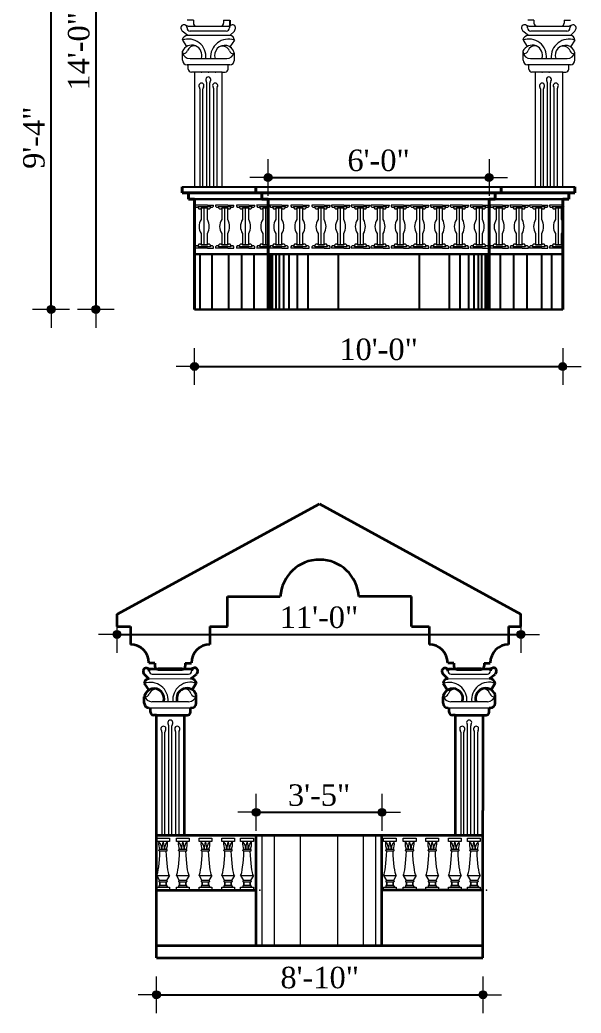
# Model space of a CAD drawing. Header units: inches. Extents: x 244 to 65245, y -2247 to 11745.
# Drawn here: x 63066 to 63248.9, y 9207.6 to 9531.5 of the extents above; entities that cross this region are included whole.
import ezdxf

# ---------------------------------------------------------------- set-up
doc = ezdxf.new("R2010")
doc.units = ezdxf.units.IN
doc.header["$MEASUREMENT"] = 0
for name, color, linetype, lineweight in [('CORNICE', 150, 'Continuous', 9), ('DIMENSION', 115, 'Continuous', 15), ('DOOR & WIN', 11, 'Continuous', 25), ('DOOR ELEVATION', 21, 'Continuous', 15), ('ele-.45', 6, 'Continuous', 40), ('ELEVATION', 30, 'Continuous', 35), ('ELVN- 0.3', 6, 'Continuous', 30), ('hatch', 12, 'Continuous', 9), ('RAILING', 213, 'Continuous', 9), ('WALL', 32, 'Continuous', 50), ('WINDOW ELEVATION', 5, 'Continuous', 18)]:
    doc.layers.add(name, color=color, linetype=linetype, lineweight=lineweight)
doc.layers.add('pillar', color=1, linetype='Continuous')
doc.styles.add('7 INCH', font='times.ttf', dxfattribs={"height": 7})
doc.dimstyles.new('7 INCH', dxfattribs={"dimscale": 0, "dimtxt": 7, "dimasz": 1, "dimexe": 2, "dimexo": 9, "dimgap": 2, "dimtad": 1, "dimdec": 0, "dimzin": 3, "dimdsep": 46, "dimlunit": 4, "dimtxsty": '7 INCH', "dimblk": 'DIM', "dimcen": 3, "dimdle": 3, "dimse1": 1, "dimse2": 1, "dimclrd": 256, "dimclre": 256, "dimclrt": 7, "dimadec": 1, "dimazin": 2, "dimtfac": 1, "dimtdec": 0, "dimtix": 1, "dimtofl": 0, "dimtmove": 2, "dimatfit": 3, "dimldrblk": 'DIM', "dimfxl": 2, "dimfrac": 2, "dimtolj": 2, "dimtzin": 0, "dimarcsym": 0})

# ---------------------------------------------------------------- blocks, each defined once
blk = doc.blocks.new('wP')
at = {"layer": 'hatch', "color": 9, "lineweight": 9}
for p, q in [((0, 9.25), (-4, 9.25)), ((-4, 9.25), (-4, 9.25)), ((-3, 8.75), (1, 8.75)), ((-3, 8.75), (-3, 8.75)), ((-3, 8.75), (-3, 8.75)), ((0, 8.25), (-2, 8.25)), ((-2, 8.25), (-2, 8.25)), ((-1, -3.75), (-1, 8.25)), ((0, 9.25), (2, 9.25)), ((0, 8.25), (0, 8.25)), ((1, 8.75), (1, 8.75)), ((1, 8.75), (1, 8.75)), ((2, 9.25), (2, 9.25)), ((-4, -4.75), (-4, -4.75)), ((0, -4.75), (-4, -4.75)), ((-3, -4.25), (1, -4.25)), ((-3, -4.25), (-3, -4.25)), ((-3, -4.25), (-3, -4.25)), ((-2, -3.75), (-2, -3.75)), ((0, -3.75), (-2, -3.75)), ((0, -3.75), (0, -3.75)), ((0, -4.75), (2, -4.75)), ((1, -4.25), (1, -4.25)), ((1, -4.25), (1, -4.25)), ((2, -4.75), (2, -4.75))]:
    blk.add_line(p, q, dxfattribs=at)
for points in [[(0, 4.5), (0, 8.25), (-2, 8.25), (-2, 4.5)], [(-2, 0), (-2, -3.75), (0, -3.75), (0, 0)]]:
    blk.add_lwpolyline(points, dxfattribs=at)
for centre, radius, start, end in [((-3.47, 9.06), 0.562, 159.61, 327.2599), ((-2.47, 8.56), 0.562, 159.61, 327.2599), ((0.47, 8.56), 0.562, 212.7401, 20.39), ((1.47, 9.06), 0.562, 212.7401, 20.39), ((1.39, 2.25), 4.07, 146.3974, 213.6026), ((-3.91, 2.25), 4.51, 330.0568, 29.9432), ((-3.47, -4.55), 0.562, 32.7401, 200.39), ((-2.47, -4.05), 0.562, 32.7401, 200.39), ((0.47, -4.05), 0.562, 339.61, 147.2599), ((1.47, -4.55), 0.562, 339.61, 147.2599)]:
    blk.add_arc(centre, radius, start, end, dxfattribs=at)
blk = doc.blocks.new('DIM')
at = {"layer": 'DIMENSION'}
h = blk.add_hatch(color=256, dxfattribs=at)
h.paths.add_polyline_path([(0, 1.28), (0, 0), (1.28, 0, 0.414214)])
h.paths.add_polyline_path([(1.28, 0), (0, 0), (0, -1.28, 0.414214)])
h.paths.add_polyline_path([(0, 0), (-1.28, 0, 0.414214), (0, -1.28)])
h.paths.add_polyline_path([(0, 1.28, 0.414214), (-1.28, 0), (0, 0)])
for p, q in [((0, 6), (0, -6)), ((-6, 0), (6, 0))]:
    blk.add_line(p, q, dxfattribs=at)
blk.add_circle((0, 0), 1.28, dxfattribs=at)
blk = doc.blocks.new('*D280')
at = {"layer": 'Defpoints', "color": 0, "lineweight": -2, "ltscale": 2, "transparency": 16777216}
for p in [(63122.94, 9437.05), (63242.93, 9437.05), (63242.93, 9418.43)]:
    blk.add_point(p, dxfattribs=at)
at = {"layer": 'DIMENSION', "lineweight": -2, "ltscale": 2, "transparency": 16777216}
blk.add_line((63123.94, 9418.43), (63241.93, 9418.43), dxfattribs=at)
at = {"layer": 'DIMENSION', "lineweight": -2, "ltscale": 2, "transparency": 16777216, "rotation": 180}
blk.add_blockref('DIM', (63122.94, 9418.43), dxfattribs=at)
at = {"layer": 'DIMENSION', "lineweight": -2, "ltscale": 2, "transparency": 16777216}
blk.add_blockref('DIM', (63242.93, 9418.43), dxfattribs=at)
at = {"layer": 'DIMENSION', "color": 7, "ltscale": 2, "transparency": 16777216, "insert": (63182.94, 9423.99), "char_height": 7, "attachment_point": 5, "style": '7 INCH'}
blk.add_mtext('\\A2;10\'-0"', dxfattribs=at)
blk = doc.blocks.new('*D282')
at = {"layer": 'Defpoints', "color": 0, "lineweight": -2, "ltscale": 2, "transparency": 16777216}
for p in [(63183.49, 9605.42), (63090.81, 9437.05), (63122.94, 9437.05)]:
    blk.add_point(p, dxfattribs=at)
at = {"layer": 'DIMENSION', "lineweight": -2, "ltscale": 2, "transparency": 16777216}
blk.add_line((63090.81, 9604.42), (63090.81, 9438.05), dxfattribs=at)
for p, rotation in [((63090.81, 9605.42), 90), ((63090.81, 9437.05), 270)]:
    blk.add_blockref('DIM', p, dxfattribs=dict(at, rotation=rotation))
at = {"layer": 'DIMENSION', "color": 7, "ltscale": 2, "transparency": 16777216, "insert": (63085.25, 9521.23), "char_height": 7, "attachment_point": 5, "rotation": 90, "style": '7 INCH'}
blk.add_mtext('\\A2;14\'-0"', dxfattribs=at)
blk = doc.blocks.new('*D283')
at = {"layer": 'Defpoints', "color": 0, "lineweight": -2, "ltscale": 2, "transparency": 16777216}
for p in [(63076.2, 9549.05), (63114.58, 9549.05), (63122.94, 9437.05)]:
    blk.add_point(p, dxfattribs=at)
at = {"layer": 'DIMENSION', "lineweight": -2, "ltscale": 2, "transparency": 16777216}
blk.add_line((63076.2, 9438.05), (63076.2, 9548.05), dxfattribs=at)
for p, rotation in [((63076.2, 9549.05), 90), ((63076.2, 9437.05), 270)]:
    blk.add_blockref('DIM', p, dxfattribs=dict(at, rotation=rotation))
at = {"layer": 'DIMENSION', "color": 7, "ltscale": 2, "transparency": 16777216, "insert": (63070.63, 9493.05), "char_height": 7, "attachment_point": 5, "rotation": 90, "style": '7 INCH'}
blk.add_mtext('\\A2;9\'-4"', dxfattribs=at)
blk = doc.blocks.new('R2')
at = {"layer": 'RAILING'}
for p, q in [((-2.09, 15.93), (-2.09, 17)), ((-2.09, 17), (2.09, 17)), ((2.09, 17), (2.09, 15.93)), ((2.09, 15.93), (-2.09, 15.93)), ((-1.36, 15.63), (-1.36, 15.93)), ((-1.36, 13.01), (-1.36, 13.12)), ((1.15, 13.33), (-1.15, 13.33)), ((1.36, 15.63), (1.36, 15.93)), ((1.36, 13.01), (1.36, 13.12)), ((1.15, 12.8), (-1.15, 12.8)), ((-2.09, 4.78), (-1.15, 3.2)), ((-2.09, 4.78), (2.09, 4.78)), ((2.09, 4.78), (1.15, 3.2)), ((-2.09, 1.07), (2.09, 1.07)), ((-2.09, 0), (-2.09, 1.07)), ((-2.09, 0), (2.09, 0)), ((-1.36, 2.99), (-1.36, 2.88)), ((-1.36, 1.38), (-1.36, 1.27)), ((1.15, 3.2), (-1.15, 3.2)), ((1.15, 3.2), (-1.15, 3.2)), ((1.15, 2.67), (-1.15, 2.67)), ((1.15, 1.59), (-1.15, 1.59)), ((1.15, 1.07), (-1.15, 1.07)), ((-1.04, 1.59), (-1.04, 2.67)), ((-1.04, 2.67), (-1.04, 1.59)), ((1.04, 1.59), (1.04, 2.67)), ((1.04, 2.67), (1.04, 1.59)), ((1.36, 2.99), (1.36, 2.88)), ((1.36, 1.38), (1.36, 1.27)), ((2.09, 1.07), (2.09, 0))]:
    blk.add_line(p, q, dxfattribs=at)
for centre, radius, start, end in [((2.85, 15.19), 4.32, 173.4577, 205.5425), ((-2.32, 14.17), 1.75, 15.2284, 59.8215), ((-1.15, 13.12), 0.209, 90, 180), ((-1.15, 13.01), 0.209, 180, 270), ((-5.5, 13.1), 5.11, 2.4876, 17.3368), ((4.29, 13.74), 4.71, 155.6375, 185.03), ((-4.29, 13.74), 4.71, 354.97, 24.3625), ((5.5, 13.1), 5.11, 162.6632, 177.5124), ((2.32, 14.17), 1.75, 120.1785, 164.7716), ((-2.85, 15.19), 4.32, 334.4575, 6.5423), ((1.15, 13.12), 0.209, 0, 90), ((1.15, 13.01), 0.209, 270, 0), ((-1.15, 2.99), 0.209, 90, 180), ((-1.15, 2.88), 0.209, 180, 270), ((-1.15, 1.38), 0.209, 90, 180), ((-1.15, 1.27), 0.209, 180, 270), ((1.15, 2.99), 0.209, 0, 90), ((1.15, 2.88), 0.209, 270, 0), ((1.15, 1.38), 0.209, 0, 90), ((1.15, 1.27), 0.209, 270, 0)]:
    blk.add_arc(centre, radius, start, end, dxfattribs=at)
for points in [[(-2.09, 4.78), (-1.62, 5.49), (-1.16, 9.08), (-1.04, 12.8)], [(2.09, 4.78), (1.62, 5.49), (1.16, 9.08), (1.04, 12.8)]]:
    blk.add_open_spline(points, degree=3, dxfattribs=at)
blk.add_point((4.17, 0), dxfattribs=at)
blk = doc.blocks.new('*D286')
at = {"layer": 'Defpoints', "color": 0, "lineweight": -2, "ltscale": 2, "transparency": 16777216}
for p in [(63110.54, 9225.62), (63216.95, 9225.62), (63216.95, 9213.56)]:
    blk.add_point(p, dxfattribs=at)
at = {"layer": 'DIMENSION', "lineweight": -2, "ltscale": 2, "transparency": 16777216}
blk.add_line((63111.54, 9213.56), (63215.95, 9213.56), dxfattribs=at)
at = {"layer": 'DIMENSION', "lineweight": -2, "ltscale": 2, "transparency": 16777216, "rotation": 180}
blk.add_blockref('DIM', (63110.54, 9213.56), dxfattribs=at)
at = {"layer": 'DIMENSION', "lineweight": -2, "ltscale": 2, "transparency": 16777216}
blk.add_blockref('DIM', (63216.95, 9213.56), dxfattribs=at)
at = {"layer": 'DIMENSION', "color": 7, "ltscale": 2, "transparency": 16777216, "insert": (63163.75, 9219.12), "char_height": 7, "attachment_point": 5, "style": '7 INCH'}
blk.add_mtext('\\A2;8\'-10"', dxfattribs=at)
blk = doc.blocks.new('*D290')
at = {"layer": 'Defpoints', "color": 0, "lineweight": -2, "ltscale": 2, "transparency": 16777216}
for p in [(63097.69, 9333.62), (63229.32, 9333.62), (63229.32, 9331.06)]:
    blk.add_point(p, dxfattribs=at)
at = {"layer": 'DIMENSION', "lineweight": -2, "ltscale": 2, "transparency": 16777216}
blk.add_line((63098.69, 9331.06), (63228.32, 9331.06), dxfattribs=at)
at = {"layer": 'DIMENSION', "lineweight": -2, "ltscale": 2, "transparency": 16777216, "rotation": 180}
blk.add_blockref('DIM', (63097.69, 9331.06), dxfattribs=at)
at = {"layer": 'DIMENSION', "lineweight": -2, "ltscale": 2, "transparency": 16777216}
blk.add_blockref('DIM', (63229.32, 9331.06), dxfattribs=at)
at = {"layer": 'DIMENSION', "color": 7, "ltscale": 2, "transparency": 16777216, "insert": (63163.5, 9336.62), "char_height": 7, "attachment_point": 5, "style": '7 INCH'}
blk.add_mtext('\\A2;11\'-0"', dxfattribs=at)
blk = doc.blocks.new('*D245')
at = {"layer": 'Defpoints', "color": 0, "lineweight": -2, "ltscale": 2, "transparency": 16777216}
for p in [(63184.04, 9273.06), (63143.04, 9229.62), (63184.04, 9229.62)]:
    blk.add_point(p, dxfattribs=at)
at = {"layer": 'DIMENSION', "lineweight": -2, "ltscale": 2, "transparency": 16777216}
blk.add_line((63144.04, 9273.06), (63183.04, 9273.06), dxfattribs=at)
at = {"layer": 'DIMENSION', "lineweight": -2, "ltscale": 2, "transparency": 16777216, "rotation": 180}
blk.add_blockref('DIM', (63143.04, 9273.06), dxfattribs=at)
at = {"layer": 'DIMENSION', "lineweight": -2, "ltscale": 2, "transparency": 16777216}
blk.add_blockref('DIM', (63184.04, 9273.06), dxfattribs=at)
at = {"layer": 'DIMENSION', "color": 7, "ltscale": 2, "transparency": 16777216, "insert": (63163.54, 9278.62), "char_height": 7, "attachment_point": 5, "style": '7 INCH'}
blk.add_mtext('\\A2;3\'-5"', dxfattribs=at)
blk = doc.blocks.new('*D246')
at = {"layer": 'Defpoints', "color": 0, "lineweight": -2, "ltscale": 2, "transparency": 16777216}
for p in [(63218.93, 9480.06), (63146.93, 9455.05), (63218.93, 9455.05)]:
    blk.add_point(p, dxfattribs=at)
at = {"layer": 'DIMENSION', "lineweight": -2, "ltscale": 2, "transparency": 16777216}
blk.add_line((63147.93, 9480.06), (63217.93, 9480.06), dxfattribs=at)
at = {"layer": 'DIMENSION', "lineweight": -2, "ltscale": 2, "transparency": 16777216, "rotation": 180}
blk.add_blockref('DIM', (63146.93, 9480.06), dxfattribs=at)
at = {"layer": 'DIMENSION', "lineweight": -2, "ltscale": 2, "transparency": 16777216}
blk.add_blockref('DIM', (63218.93, 9480.06), dxfattribs=at)
at = {"layer": 'DIMENSION', "color": 7, "ltscale": 2, "transparency": 16777216, "insert": (63182.93, 9485.62), "char_height": 7, "attachment_point": 5, "style": '7 INCH'}
blk.add_mtext('\\A2;6\'-0"', dxfattribs=at)

msp = doc.modelspace()

# ---------------------------------------------------------------- linework, layer by layer
at = {"layer": 'CORNICE'}
msp.add_line((63203.92, 9308.93), (63203.97, 9308.93), dxfattribs=at)
at = {"layer": 'DOOR & WIN'}
msp.add_line((63134.93, 9522.33), (63134.93, 9522.55), dxfattribs=at)
at = {"layer": 'DOOR & WIN', "color": 102}
for p, q in [((63110.57, 9304.71), (63110.57, 9273.62)), ((63207.95, 9304.71), (63207.95, 9265.62))]:
    msp.add_line(p, q, dxfattribs=at)
at = {"layer": 'DOOR & WIN'}
msp.add_lwpolyline([(63134.44, 9531.42), (63134.44, 9529.57)], dxfattribs=at)
msp.add_lwpolyline([(63134.44, 9531.42), (63134.44, 9529.57)], dxfattribs=at)
at = {"layer": 'DOOR ELEVATION'}
msp.add_line((63119.57, 9304.71), (63119.57, 9265.62), dxfattribs=at)
at = {"layer": 'ele-.45', "ltscale": 25}
for p, q in [((63118.94, 9477.05), (63118.94, 9475.05)), ((63118.94, 9475.05), (63120.94, 9475.05)), ((63118.94, 9475.05), (63244.93, 9475.05)), ((63120.94, 9475.05), (63120.94, 9473.05)), ((63142.93, 9477.05), (63142.93, 9475.05)), ((63142.93, 9475.05), (63144.93, 9475.05)), ((63144.93, 9475.05), (63144.93, 9473.05)), ((63220.93, 9475.05), (63220.93, 9473.05)), ((63222.93, 9475.05), (63220.93, 9475.05)), ((63222.93, 9477.05), (63222.93, 9475.05)), ((63244.93, 9475.05), (63244.93, 9473.05)), ((63246.93, 9475.05), (63244.93, 9475.05)), ((63246.93, 9477.05), (63246.93, 9475.05)), ((63120.94, 9473.05), (63122.94, 9473.05)), ((63122.94, 9472.51), (63122.94, 9473.05)), ((63122.94, 9437.05), (63122.94, 9472.51)), ((63144.93, 9473.05), (63146.93, 9473.05)), ((63146.93, 9437.05), (63146.93, 9473.05)), ((63218.93, 9437.05), (63218.93, 9473.05)), ((63220.93, 9473.05), (63218.93, 9473.05)), ((63242.93, 9437.05), (63242.93, 9473.05)), ((63244.93, 9473.05), (63242.93, 9473.05))]:
    msp.add_line(p, q, dxfattribs=at)
at = {"layer": 'ELEVATION', "ltscale": 2}
for p, q in [((63097.69, 9337.62), (63163.69, 9373.62)), ((63163.69, 9373.62), (63229.32, 9337.62)), ((63133.69, 9333.62), (63133.69, 9343.4)), ((63133.69, 9343.4), (63150.9, 9343.4)), ((63193.69, 9343.4), (63176.49, 9343.4)), ((63193.69, 9333.62), (63193.69, 9343.4)), ((63097.69, 9333.62), (63097.69, 9337.62)), ((63229.32, 9333.62), (63229.32, 9337.62)), ((63097.69, 9333.62), (63102.07, 9333.62)), ((63127.93, 9333.62), (63133.69, 9333.62)), ((63193.69, 9333.62), (63199.45, 9333.62)), ((63225.32, 9333.62), (63229.32, 9333.62)), ((63110.54, 9225.62), (63110.54, 9273.62)), ((63216.95, 9225.62), (63216.95, 9273.62)), ((63143.04, 9229.62), (63143.04, 9265.62)), ((63184.04, 9229.62), (63184.04, 9265.62)), ((63110.54, 9229.62), (63216.95, 9229.62)), ((63110.54, 9225.62), (63216.95, 9225.62))]:
    msp.add_line(p, q, dxfattribs=at)
at = {"layer": 'ELEVATION'}
for p, q in [((63102.07, 9333.62), (63102.07, 9327.8)), ((63127.93, 9333.62), (63127.93, 9327.8)), ((63199.45, 9333.62), (63199.45, 9327.8)), ((63225.32, 9333.62), (63225.32, 9327.8)), ((63107.6, 9320.03), (63108.42, 9319.68)), ((63110.07, 9321.68), (63108.07, 9321.68)), ((63121.59, 9319.68), (63108.42, 9319.68)), ((63110.07, 9321.68), (63110.07, 9320.68)), ((63119.93, 9321.68), (63121.93, 9321.68)), ((63119.93, 9321.68), (63119.93, 9320.68)), ((63122.63, 9320.1), (63121.59, 9319.68)), ((63204.98, 9320.03), (63205.8, 9319.68)), ((63207.45, 9321.68), (63205.45, 9321.68)), ((63218.97, 9319.68), (63205.8, 9319.68)), ((63207.45, 9321.68), (63207.45, 9320.68)), ((63217.32, 9321.68), (63219.32, 9321.68)), ((63217.32, 9321.68), (63217.32, 9320.68)), ((63220.01, 9320.1), (63218.97, 9319.68)), ((63106.59, 9318.11), (63106.31, 9318.67)), ((63108.09, 9316.61), (63106.59, 9318.11)), ((63121.7, 9316.67), (63123.59, 9318.11)), ((63123.9, 9318.73), (63123.59, 9318.11)), ((63203.97, 9318.11), (63203.69, 9318.67)), ((63205.47, 9316.61), (63203.97, 9318.11)), ((63219.08, 9316.67), (63220.97, 9318.11)), ((63221.28, 9318.73), (63220.97, 9318.11)), ((63106.59, 9315.11), (63108.01, 9312.91)), ((63123.51, 9315.13), (63122.2, 9313.01)), ((63203.97, 9315.11), (63205.39, 9312.91)), ((63220.89, 9315.13), (63219.58, 9313.01)), ((63106.59, 9308.61), (63106.59, 9310.74)), ((63123.51, 9308.6), (63123.51, 9311.49)), ((63203.97, 9308.61), (63203.97, 9310.74)), ((63220.89, 9308.6), (63220.89, 9311.49)), ((63108.59, 9305.71), (63108.59, 9307.11)), ((63121.59, 9307.11), (63122.01, 9307.11)), ((63121.59, 9305.71), (63121.59, 9307.11)), ((63205.97, 9305.71), (63205.97, 9307.11)), ((63218.97, 9307.11), (63219.39, 9307.11)), ((63218.97, 9305.71), (63218.97, 9307.11)), ((63110.52, 9304.71), (63109.59, 9304.71)), ((63110.52, 9304.71), (63119.52, 9304.71)), ((63110.57, 9273.62), (63110.57, 9304.71)), ((63119.52, 9304.71), (63120.59, 9304.71)), ((63119.57, 9304.71), (63119.57, 9265.62)), ((63207.9, 9304.71), (63206.97, 9304.71)), ((63207.9, 9304.71), (63216.9, 9304.71)), ((63207.95, 9265.62), (63207.95, 9304.71)), ((63216.9, 9304.71), (63217.97, 9304.71)), ((63216.95, 9304.71), (63216.95, 9273.62)), ((63110.54, 9265.62), (63216.95, 9265.62)), ((63110.54, 9247.62), (63143.04, 9247.62)), ((63216.95, 9247.62), (63184.04, 9247.62))]:
    msp.add_line(p, q, dxfattribs=at)
at = {"layer": 'ELEVATION', "ltscale": 2}
msp.add_arc((63163.69, 9342.62), 12.82, 3.5198, 176.4802, dxfattribs=at)
at = {"layer": 'ELEVATION'}
for centre, radius, start, end in [((63102.07, 9321.8), 6, 0, 90), ((63127.93, 9321.8), 6, 90, 180), ((63199.45, 9321.8), 6, 0, 90), ((63225.32, 9321.8), 6, 90, 180), ((63107.2, 9319.11), 1, 359.8431, 206.5651), ((63111.07, 9320.68), 1, 180, 270), ((63118.93, 9320.68), 1, 270, 0), ((63123.01, 9319.18), 1, 333.4349, 182.032), ((63204.58, 9319.11), 1, 359.8431, 206.5651), ((63208.45, 9320.68), 1, 180, 270), ((63216.32, 9320.68), 1, 270, 0), ((63220.39, 9319.18), 1, 333.4349, 182.032), ((63108.09, 9315.11), 1.5, 90.0397, 180), ((63121.69, 9314.76), 1.9, 10.3763, 89.6916), ((63205.47, 9315.11), 1.5, 90.0397, 180), ((63219.07, 9314.76), 1.9, 10.3763, 89.6916), ((63109.77, 9310.18), 3.25, 340.7872, 165.4267), ((63120.46, 9310.2), 3.31, 22.9377, 199.2587), ((63207.15, 9310.18), 3.25, 340.7872, 165.4267), ((63217.84, 9310.2), 3.31, 22.9377, 199.2587), ((63107.59, 9310.74), 1, 165.4267, 180), ((63204.97, 9310.74), 1, 165.4267, 180), ((63108.09, 9308.61), 1.5, 180, 270), ((63122.01, 9308.61), 1.5, 270, 359.5122), ((63205.47, 9308.61), 1.5, 180, 270), ((63219.39, 9308.61), 1.5, 270, 359.5122), ((63109.59, 9305.71), 1, 180, 270), ((63120.59, 9305.71), 1, 270, 0), ((63206.97, 9305.71), 1, 180, 270), ((63217.97, 9305.71), 1, 270, 0)]:
    msp.add_arc(centre, radius, start, end, dxfattribs=at)
at = {"layer": 'ELVN- 0.3', "ltscale": 25}
for p, q in [((63120.94, 9473.05), (63242.93, 9473.05)), ((63122.94, 9455.05), (63242.93, 9455.05)), ((63122.94, 9437.05), (63242.93, 9437.05))]:
    msp.add_line(p, q, dxfattribs=at)
at = {"layer": 'hatch', "color": 9, "lineweight": 9}
for p, q in [((63146.93, 9471.08), (63143.2, 9471.08)), ((63143.2, 9471.08), (63143.2, 9471.08)), ((63144.2, 9470.58), (63146.93, 9470.58)), ((63144.2, 9470.58), (63144.2, 9470.58)), ((63144.2, 9470.58), (63144.2, 9470.58)), ((63146.93, 9470.08), (63145.2, 9470.08)), ((63145.2, 9470.08), (63145.2, 9470.08)), ((63146.2, 9458.08), (63146.2, 9470.08)), ((63242.58, 9471.08), (63238.58, 9471.08)), ((63238.58, 9471.08), (63238.58, 9471.08)), ((63239.58, 9470.58), (63242.93, 9470.58)), ((63239.58, 9470.58), (63239.58, 9470.58)), ((63239.58, 9470.58), (63239.58, 9470.58)), ((63242.58, 9470.08), (63240.58, 9470.08)), ((63240.58, 9470.08), (63240.58, 9470.08)), ((63241.58, 9458.08), (63241.58, 9470.08)), ((63242.58, 9471.08), (63242.93, 9471.08)), ((63242.58, 9470.08), (63242.58, 9470.08)), ((63243.58, 9470.58), (63243.58, 9470.58)), ((63243.58, 9470.58), (63243.58, 9470.58)), ((63143.2, 9457.08), (63143.2, 9457.08)), ((63146.93, 9457.08), (63143.2, 9457.08)), ((63144.2, 9457.58), (63146.93, 9457.58)), ((63144.2, 9457.58), (63144.2, 9457.58)), ((63144.2, 9457.58), (63144.2, 9457.58)), ((63145.2, 9458.08), (63145.2, 9458.08)), ((63146.93, 9458.08), (63145.2, 9458.08)), ((63238.58, 9457.08), (63238.58, 9457.08)), ((63242.58, 9457.08), (63238.58, 9457.08)), ((63239.58, 9457.58), (63242.93, 9457.58)), ((63239.58, 9457.58), (63239.58, 9457.58)), ((63239.58, 9457.58), (63239.58, 9457.58)), ((63240.58, 9458.08), (63240.58, 9458.08)), ((63242.58, 9458.08), (63240.58, 9458.08)), ((63242.58, 9458.08), (63242.58, 9458.08)), ((63242.58, 9457.08), (63242.93, 9457.08))]:
    msp.add_line(p, q, dxfattribs=at)
for points in [[(63146.93, 9470.08), (63145.2, 9470.08), (63145.2, 9466.34)], [(63242.58, 9466.34), (63242.58, 9470.08), (63240.58, 9470.08), (63240.58, 9466.34)], [(63145.2, 9461.83), (63145.2, 9458.08), (63146.93, 9458.08)], [(63240.58, 9461.83), (63240.58, 9458.08), (63242.58, 9458.08), (63242.58, 9461.83)]]:
    msp.add_lwpolyline(points, dxfattribs=at)
for centre, radius, start, end in [((63143.73, 9470.89), 0.562, 159.61, 327.2599), ((63144.73, 9470.39), 0.562, 159.61, 327.2599), ((63239.11, 9470.89), 0.562, 159.61, 327.2599), ((63240.11, 9470.39), 0.562, 159.61, 327.2599), ((63243.06, 9470.39), 0.562, 212.7401, 257.3556), ((63148.59, 9464.08), 4.07, 146.3974, 213.6026), ((63243.97, 9464.08), 4.07, 146.3974, 213.6026), ((63238.67, 9464.08), 4.51, 19.2524, 29.9432), ((63238.67, 9464.08), 4.51, 330.0568, 340.7476), ((63143.73, 9457.28), 0.562, 32.7401, 200.39), ((63144.73, 9457.78), 0.562, 32.7401, 200.39), ((63239.11, 9457.28), 0.562, 32.7401, 200.39), ((63240.11, 9457.78), 0.562, 32.7401, 200.39), ((63243.06, 9457.78), 0.562, 102.6444, 147.2599)]:
    msp.add_arc(centre, radius, start, end, dxfattribs=at)
at = {"layer": 'pillar', "color": 5}
msp.add_line((63118.94, 9477.05), (63246.93, 9477.05), dxfattribs=at)
at = {"layer": 'pillar', "lineweight": 25, "ltscale": 4}
for p, q in [((63124.7, 9455.05), (63124.7, 9437.05)), ((63128.56, 9455.05), (63128.56, 9437.05)), ((63133.99, 9455.05), (63133.99, 9437.05)), ((63138.25, 9455.05), (63138.25, 9437.05)), ((63142.26, 9455.05), (63142.26, 9437.05)), ((63147.42, 9455.05), (63147.42, 9437.05)), ((63147.88, 9455.05), (63147.88, 9437.05)), ((63148.22, 9455.05), (63148.22, 9437.05)), ((63149.43, 9455.05), (63149.43, 9437.05)), ((63150.52, 9455.05), (63150.52, 9437.05)), ((63151.94, 9455.05), (63151.94, 9437.05)), ((63153.65, 9455.05), (63153.65, 9437.05)), ((63156.44, 9455.05), (63156.44, 9437.05)), ((63159.89, 9455.05), (63159.89, 9437.05)), ((63169.73, 9455.05), (63169.73, 9437.05)), ((63196.15, 9455.05), (63196.15, 9437.05)), ((63205.98, 9455.05), (63205.98, 9437.05)), ((63209.44, 9455.05), (63209.44, 9437.05)), ((63212.23, 9455.05), (63212.23, 9437.05)), ((63213.94, 9455.05), (63213.94, 9437.05)), ((63215.35, 9455.05), (63215.35, 9437.05)), ((63216.44, 9455.05), (63216.44, 9437.05)), ((63217.65, 9455.05), (63217.65, 9437.05)), ((63218, 9455.05), (63218, 9437.05)), ((63218.45, 9455.05), (63218.45, 9437.05)), ((63222.55, 9455.05), (63222.55, 9437.05)), ((63226.92, 9455.05), (63226.92, 9437.05)), ((63231.28, 9455.05), (63231.28, 9437.05)), ((63235.98, 9455.05), (63235.98, 9437.05)), ((63239.33, 9455.05), (63239.33, 9437.05))]:
    msp.add_line(p, q, dxfattribs=at)
at = {"layer": 'WALL', "color": 234, "lineweight": 13, "ltscale": 60}
for p, q in [((63119.89, 9529.85), (63120.93, 9529.42)), ((63122.58, 9531.42), (63120.58, 9531.42)), ((63122.58, 9531.42), (63122.58, 9530.42)), ((63132.44, 9531.42), (63132.44, 9530.42)), ((63132.44, 9531.42), (63134.44, 9531.42)), ((63230.88, 9529.85), (63231.92, 9529.42)), ((63233.57, 9531.42), (63231.57, 9531.42)), ((63233.57, 9531.42), (63233.57, 9530.42)), ((63243.43, 9531.42), (63243.43, 9530.42)), ((63243.43, 9531.42), (63245.43, 9531.42)), ((63118.62, 9528.47), (63118.93, 9527.85)), ((63120.81, 9526.41), (63118.93, 9527.85)), ((63120.93, 9529.42), (63134.1, 9529.42)), ((63133.31, 9527.85), (63121.51, 9527.85)), ((63123.58, 9529.42), (63131.44, 9529.42)), ((63134.92, 9529.78), (63134.1, 9529.42)), ((63134.43, 9526.35), (63135.93, 9527.85)), ((63135.93, 9527.85), (63136.21, 9528.41)), ((63229.61, 9528.47), (63229.92, 9527.85)), ((63231.8, 9526.41), (63229.92, 9527.85)), ((63231.92, 9529.42), (63245.09, 9529.42)), ((63244.3, 9527.85), (63232.5, 9527.85)), ((63234.57, 9529.42), (63242.43, 9529.42)), ((63245.91, 9529.78), (63245.09, 9529.42)), ((63245.42, 9526.35), (63246.92, 9527.85)), ((63246.92, 9527.85), (63247.2, 9528.41)), ((63119.01, 9524.87), (63120.32, 9522.76)), ((63134.43, 9526.35), (63120.81, 9526.41)), ((63135.93, 9524.85), (63134.51, 9522.65)), ((63230, 9524.87), (63231.31, 9522.76)), ((63245.42, 9526.35), (63231.8, 9526.41)), ((63246.92, 9524.85), (63245.5, 9522.65)), ((63246.92, 9524.85), (63246.92, 9524.85)), ((63246.92, 9524.85), (63246.92, 9524.85)), ((63119.01, 9518.34), (63119.01, 9521.23)), ((63135.93, 9518.35), (63135.93, 9520.49)), ((63230, 9518.34), (63230, 9521.23)), ((63246.92, 9518.35), (63246.92, 9520.49)), ((63121.48, 9518.85), (63133.43, 9518.85)), ((63232.47, 9518.85), (63244.42, 9518.85)), ((63120.93, 9516.85), (63120.51, 9516.85)), ((63134.43, 9516.85), (63120.51, 9516.85)), ((63120.93, 9515.45), (63120.93, 9516.85)), ((63123, 9514.45), (63121.93, 9514.45)), ((63122.94, 9514.45), (63122.94, 9477.05)), ((63132, 9514.45), (63123, 9514.45)), ((63131.94, 9477.05), (63131.94, 9514.45)), ((63132, 9514.45), (63132.93, 9514.45)), ((63133.93, 9515.45), (63133.93, 9516.85)), ((63231.92, 9516.85), (63231.5, 9516.85)), ((63245.42, 9516.85), (63231.5, 9516.85)), ((63231.92, 9515.45), (63231.92, 9516.85)), ((63233.99, 9514.45), (63232.92, 9514.45)), ((63233.93, 9514.45), (63233.93, 9477.05)), ((63242.99, 9514.45), (63233.99, 9514.45)), ((63242.93, 9477.05), (63242.93, 9514.45)), ((63242.99, 9514.45), (63243.92, 9514.45)), ((63244.92, 9515.45), (63244.92, 9516.85)), ((63126.96, 9477.05), (63126.94, 9510.97)), ((63127.94, 9477.05), (63127.94, 9510.97)), ((63237.95, 9477.05), (63237.93, 9510.97)), ((63238.93, 9477.05), (63238.93, 9510.97)), ((63124.68, 9509), (63124.68, 9477.05)), ((63125.71, 9477.05), (63125.68, 9508.95)), ((63129.19, 9477.05), (63129.19, 9508.97)), ((63130.19, 9508.97), (63130.19, 9477.05)), ((63235.67, 9509), (63235.67, 9477.05)), ((63236.7, 9477.05), (63236.67, 9508.95)), ((63240.18, 9477.05), (63240.18, 9508.97)), ((63241.18, 9508.97), (63241.18, 9477.05)), ((63108.09, 9316.61), (63121.7, 9316.67)), ((63109.2, 9318.11), (63121.01, 9318.11)), ((63205.47, 9316.61), (63219.08, 9316.67)), ((63206.58, 9318.11), (63218.39, 9318.11)), ((63106.59, 9315.11), (63106.59, 9315.11)), ((63106.59, 9315.11), (63106.59, 9315.11)), ((63203.97, 9315.11), (63203.97, 9315.11)), ((63203.97, 9315.11), (63203.97, 9315.11)), ((63108.09, 9307.11), (63122.01, 9307.11)), ((63121.04, 9309.11), (63109.09, 9309.11)), ((63205.47, 9307.11), (63218.97, 9307.11)), ((63218.42, 9309.11), (63206.47, 9309.11)), ((63218.97, 9307.11), (63219.39, 9307.11))]:
    msp.add_line(p, q, dxfattribs=at)
at = {"layer": 'WALL', "color": 234, "ltscale": 60}
for p, q in [((63118.93, 9319.68), (63111.07, 9319.68)), ((63216.32, 9319.68), (63208.45, 9319.68))]:
    msp.add_line(p, q, dxfattribs=at)
at = {"layer": 'WALL', "color": 234, "lineweight": 9, "ltscale": 60}
for p, q in [((63114.57, 9265.62), (63114.57, 9301.23)), ((63115.57, 9265.62), (63115.57, 9301.23)), ((63211.95, 9265.62), (63211.95, 9301.23)), ((63212.95, 9265.62), (63212.95, 9301.23)), ((63112.32, 9299.23), (63112.32, 9265.62)), ((63113.32, 9265.62), (63113.32, 9299.23)), ((63116.83, 9265.62), (63116.83, 9299.21)), ((63117.83, 9299.24), (63117.83, 9265.62)), ((63209.7, 9299.23), (63209.7, 9265.62)), ((63210.7, 9265.62), (63210.7, 9299.23)), ((63214.21, 9265.62), (63214.21, 9299.21)), ((63215.21, 9299.24), (63215.21, 9265.62))]:
    msp.add_line(p, q, dxfattribs=at)
at = {"layer": 'WALL', "color": 234, "lineweight": 13, "ltscale": 60}
for centre, radius, start, end in [((63119.51, 9528.92), 1, 357.968, 206.5651), ((63123.58, 9530.42), 1, 180, 270), ((63131.44, 9530.42), 1, 270, 0), ((63135.31, 9528.86), 1, 333.4349, 180.1569), ((63230.5, 9528.92), 1, 357.968, 206.5651), ((63234.57, 9530.42), 1, 180, 270), ((63242.43, 9530.42), 1, 270, 0), ((63246.3, 9528.86), 1, 333.4349, 180.1569), ((63121.51, 9528.85), 1, 177.968, 270), ((63133.31, 9528.85), 1, 270, 0.1569), ((63232.5, 9528.85), 1, 177.968, 270), ((63244.3, 9528.85), 1, 270, 0.1569), ((63120.82, 9524.51), 1.9, 90.3084, 169.6237), ((63120.96, 9519.52), 5.7, 353.2714, 110.6239), ((63133.99, 9519.35), 5.83, 70.6147, 184.9132), ((63134.43, 9524.85), 1.5, 0, 89.9603), ((63231.81, 9524.51), 1.9, 90.3084, 169.6237), ((63231.95, 9519.52), 5.7, 353.2714, 110.6239), ((63244.98, 9519.35), 5.83, 70.6147, 184.9132), ((63245.42, 9524.85), 1.5, 0, 89.9603), ((63122.05, 9519.94), 3.31, 340.7413, 157.0623), ((63121.48, 9521.35), 2.5, 188.959, 270), ((63119.25, 9521.93), 1.5, 266.2379, 341.9494), ((63122.88, 9520.75), 2.32, 81.7032, 161.9494), ((63132.75, 9519.92), 3.25, 14.5733, 199.2128), ((63132.02, 9520.45), 2.48, 21.8108, 107.7844), ((63133.43, 9521.35), 2.5, 270, 347.8659), ((63135.71, 9521.93), 1.5, 201.8108, 271.4797), ((63134.93, 9520.49), 1, 0, 14.5733), ((63233.04, 9519.94), 3.31, 340.7413, 157.0623), ((63232.47, 9521.35), 2.5, 188.959, 270), ((63230.24, 9521.93), 1.5, 266.2379, 341.9494), ((63233.87, 9520.75), 2.32, 81.7032, 161.9494), ((63243.74, 9519.92), 3.25, 14.5733, 199.2128), ((63243.01, 9520.45), 2.48, 21.8108, 107.7844), ((63244.42, 9521.35), 2.5, 270, 347.8659), ((63246.7, 9521.93), 1.5, 201.8108, 271.4797), ((63245.92, 9520.49), 1, 0, 14.5733), ((63120.51, 9518.35), 1.5, 180.4878, 270), ((63134.43, 9518.35), 1.5, 270, 0), ((63231.5, 9518.35), 1.5, 180.4878, 270), ((63245.42, 9518.35), 1.5, 270, 0), ((63121.93, 9515.45), 1, 180, 270), ((63132.93, 9515.45), 1, 270, 0), ((63232.92, 9515.45), 1, 180, 270), ((63243.92, 9515.45), 1, 270, 0), ((63125.2, 9510.02), 0.834, 324.2025, 214.4706), ((63127.44, 9512.02), 0.833, 324.9032, 215.1095), ((63125.94, 9510.97), 1, 0.0345, 35.1095), ((63128.94, 9510.97), 1, 144.9032, 180), ((63129.69, 9510.02), 0.833, 324.9032, 215.0986), ((63236.19, 9510.02), 0.834, 324.2025, 214.4706), ((63238.43, 9512.02), 0.833, 324.9032, 215.1095), ((63236.93, 9510.97), 1, 0.0345, 35.1095), ((63239.93, 9510.97), 1, 144.9032, 180), ((63240.68, 9510.02), 0.833, 324.9032, 215.0986), ((63123.68, 9508.99), 1, 0.0428, 34.4706), ((63126.68, 9508.95), 1, 144.2025, 180.0426), ((63128.19, 9508.97), 1, 0.005, 35.0986), ((63131.19, 9508.97), 1, 144.9032, 180), ((63234.67, 9508.99), 1, 0.0428, 34.4706), ((63237.67, 9508.95), 1, 144.2025, 180.0426), ((63239.18, 9508.97), 1, 0.005, 35.0986), ((63242.18, 9508.97), 1, 144.9032, 180), ((63109.2, 9319.11), 1, 179.8431, 270), ((63121.01, 9319.11), 1, 270, 2.032), ((63206.58, 9319.11), 1, 179.8431, 270), ((63218.39, 9319.11), 1, 270, 2.032), ((63108.52, 9309.61), 5.83, 355.0868, 109.3853), ((63110.5, 9310.71), 2.48, 72.2156, 158.1892), ((63121.56, 9309.77), 5.7, 69.3761, 186.7286), ((63119.63, 9311), 2.32, 18.0506, 98.2968), ((63205.91, 9309.61), 5.83, 355.0868, 109.3853), ((63207.88, 9310.71), 2.48, 72.2156, 158.1892), ((63218.94, 9309.77), 5.7, 69.3761, 186.7286), ((63217.02, 9311), 2.32, 18.0506, 98.2968), ((63109.09, 9311.61), 2.5, 192.1341, 270), ((63106.8, 9312.18), 1.5, 268.5203, 338.1892), ((63121.04, 9311.61), 2.5, 270, 351.041), ((63123.26, 9312.18), 1.5, 198.0506, 279.3214), ((63206.47, 9311.61), 2.5, 192.1341, 270), ((63204.18, 9312.18), 1.5, 268.5203, 338.1892), ((63218.42, 9311.61), 2.5, 270, 351.041), ((63220.65, 9312.18), 1.5, 198.0506, 279.3214)]:
    msp.add_arc(centre, radius, start, end, dxfattribs=at)
at = {"layer": 'WALL', "color": 234, "lineweight": 9, "ltscale": 60}
for centre, radius, start, end in [((63115.07, 9302.28), 0.833, 324.8905, 215.0968), ((63212.45, 9302.28), 0.833, 324.8905, 215.0968), ((63112.82, 9300.28), 0.833, 324.9014, 215.0968), ((63113.57, 9301.23), 1, 0, 35.0968), ((63116.57, 9301.23), 1, 144.8905, 179.9655), ((63117.32, 9300.28), 0.834, 325.5294, 215.7975), ((63210.2, 9300.28), 0.833, 324.9014, 215.0968), ((63210.95, 9301.23), 1, 0, 35.0968), ((63213.95, 9301.23), 1, 144.8905, 179.9655), ((63214.7, 9300.28), 0.834, 325.5294, 215.7975), ((63111.32, 9299.23), 1, 0, 35.0968), ((63114.32, 9299.23), 1, 144.9014, 179.995), ((63115.83, 9299.21), 1, 359.9574, 35.7975), ((63118.84, 9299.25), 1, 145.5294, 179.9572), ((63208.7, 9299.23), 1, 0, 35.0968), ((63211.7, 9299.23), 1, 144.9014, 179.995), ((63213.21, 9299.21), 1, 359.9574, 35.7975), ((63216.22, 9299.25), 1, 145.5294, 179.9572)]:
    msp.add_arc(centre, radius, start, end, dxfattribs=at)
at = {"layer": 'WALL', "color": 234, "lineweight": 13, "ltscale": 60}
for p in [(63125.25, 9514.45), (63127.5, 9514.45), (63129.75, 9514.45), (63236.24, 9514.45), (63238.49, 9514.45), (63112.77, 9304.71), (63115.02, 9304.71), (63117.27, 9304.71), (63210.15, 9304.71), (63212.4, 9304.71), (63214.65, 9304.71)]:
    msp.add_point(p, dxfattribs=at)
at = {"layer": 'WINDOW ELEVATION', "ltscale": 2}
for p, q in [((63145.04, 9229.62), (63145.04, 9265.62)), ((63149.04, 9229.62), (63149.04, 9265.62)), ((63157.44, 9229.62), (63157.44, 9265.62)), ((63169.64, 9229.62), (63169.64, 9265.62)), ((63178.04, 9229.62), (63178.04, 9265.62)), ((63182.04, 9229.62), (63182.04, 9265.62))]:
    msp.add_line(p, q, dxfattribs=at)

# ---------------------------------------------------------------- block references
at = {"layer": 'hatch', "lineweight": 5}
for p in [(63127.13, 9461.83), (63133.8, 9461.83), (63140.61, 9461.83), (63151.45, 9461.83), (63158.29, 9461.83), (63158.29, 9461.83), (63158.29, 9461.83), (63165.2, 9461.83), (63171.57, 9461.83), (63171.57, 9461.83), (63171.57, 9461.83), (63178.03, 9461.83), (63184.44, 9461.83), (63184.44, 9461.83), (63184.44, 9461.83), (63191, 9461.83), (63197.33, 9461.83), (63197.33, 9461.83), (63197.33, 9461.83), (63203.79, 9461.83), (63210.29, 9461.83), (63216.77, 9461.83), (63223.28, 9461.83), (63229.75, 9461.83), (63236.12, 9461.83)]:
    msp.add_blockref('wP', p, dxfattribs=at)
at = {"layer": 'hatch'}
for p in [(63112.71, 9247.62), (63119.13, 9247.62), (63126.51, 9247.62), (63133.89, 9247.62), (63140.07, 9247.62), (63186.62, 9247.62), (63193.04, 9247.62), (63200.42, 9247.62), (63207.8, 9247.62), (63213.98, 9247.62)]:
    msp.add_blockref('R2', p, dxfattribs=at)

# ---------------------------------------------------------------- dimensions: what is measured, and where the dimension line sits
at = {"layer": 'DIMENSION', "ltscale": 2}
for base, p1, p2, picture, middle in [((63090.81, 9437.05), (63183.49, 9605.42), (63122.94, 9437.05), '*D282', (63085.25, 9521.23)), ((63076.2, 9549.05), (63122.94, 9437.05), (63114.58, 9549.05), '*D283', (63070.63, 9493.05))]:
    dim = msp.add_linear_dim(base=base, p1=p1, p2=p2, angle=90, dimstyle='7 INCH', override={"dimscale": 1}, dxfattribs=at)
    dim.commit()
    dim.dimension.update_dxf_attribs({"geometry": picture, "text_midpoint": middle})
for base, p1, p2, picture, middle in [((63218.93, 9480.06), (63146.93, 9455.05), (63218.93, 9455.05), '*D246', (63182.93, 9485.62)), ((63242.93, 9418.43), (63122.94, 9437.05), (63242.93, 9437.05), '*D280', (63182.94, 9423.99)), ((63229.32, 9331.06), (63097.69, 9333.62), (63229.32, 9333.62), '*D290', (63163.5, 9336.62)), ((63184.04, 9273.06), (63143.04, 9229.62), (63184.04, 9229.62), '*D245', (63163.54, 9278.62)), ((63216.95, 9213.56), (63110.54, 9225.62), (63216.95, 9225.62), '*D286', (63163.75, 9219.12))]:
    dim = msp.add_linear_dim(base=base, p1=p1, p2=p2, dimstyle='7 INCH', override={"dimscale": 1}, dxfattribs=at)
    dim.commit()
    dim.dimension.update_dxf_attribs({"geometry": picture, "text_midpoint": middle})

doc.saveas('drawing.dxf')
